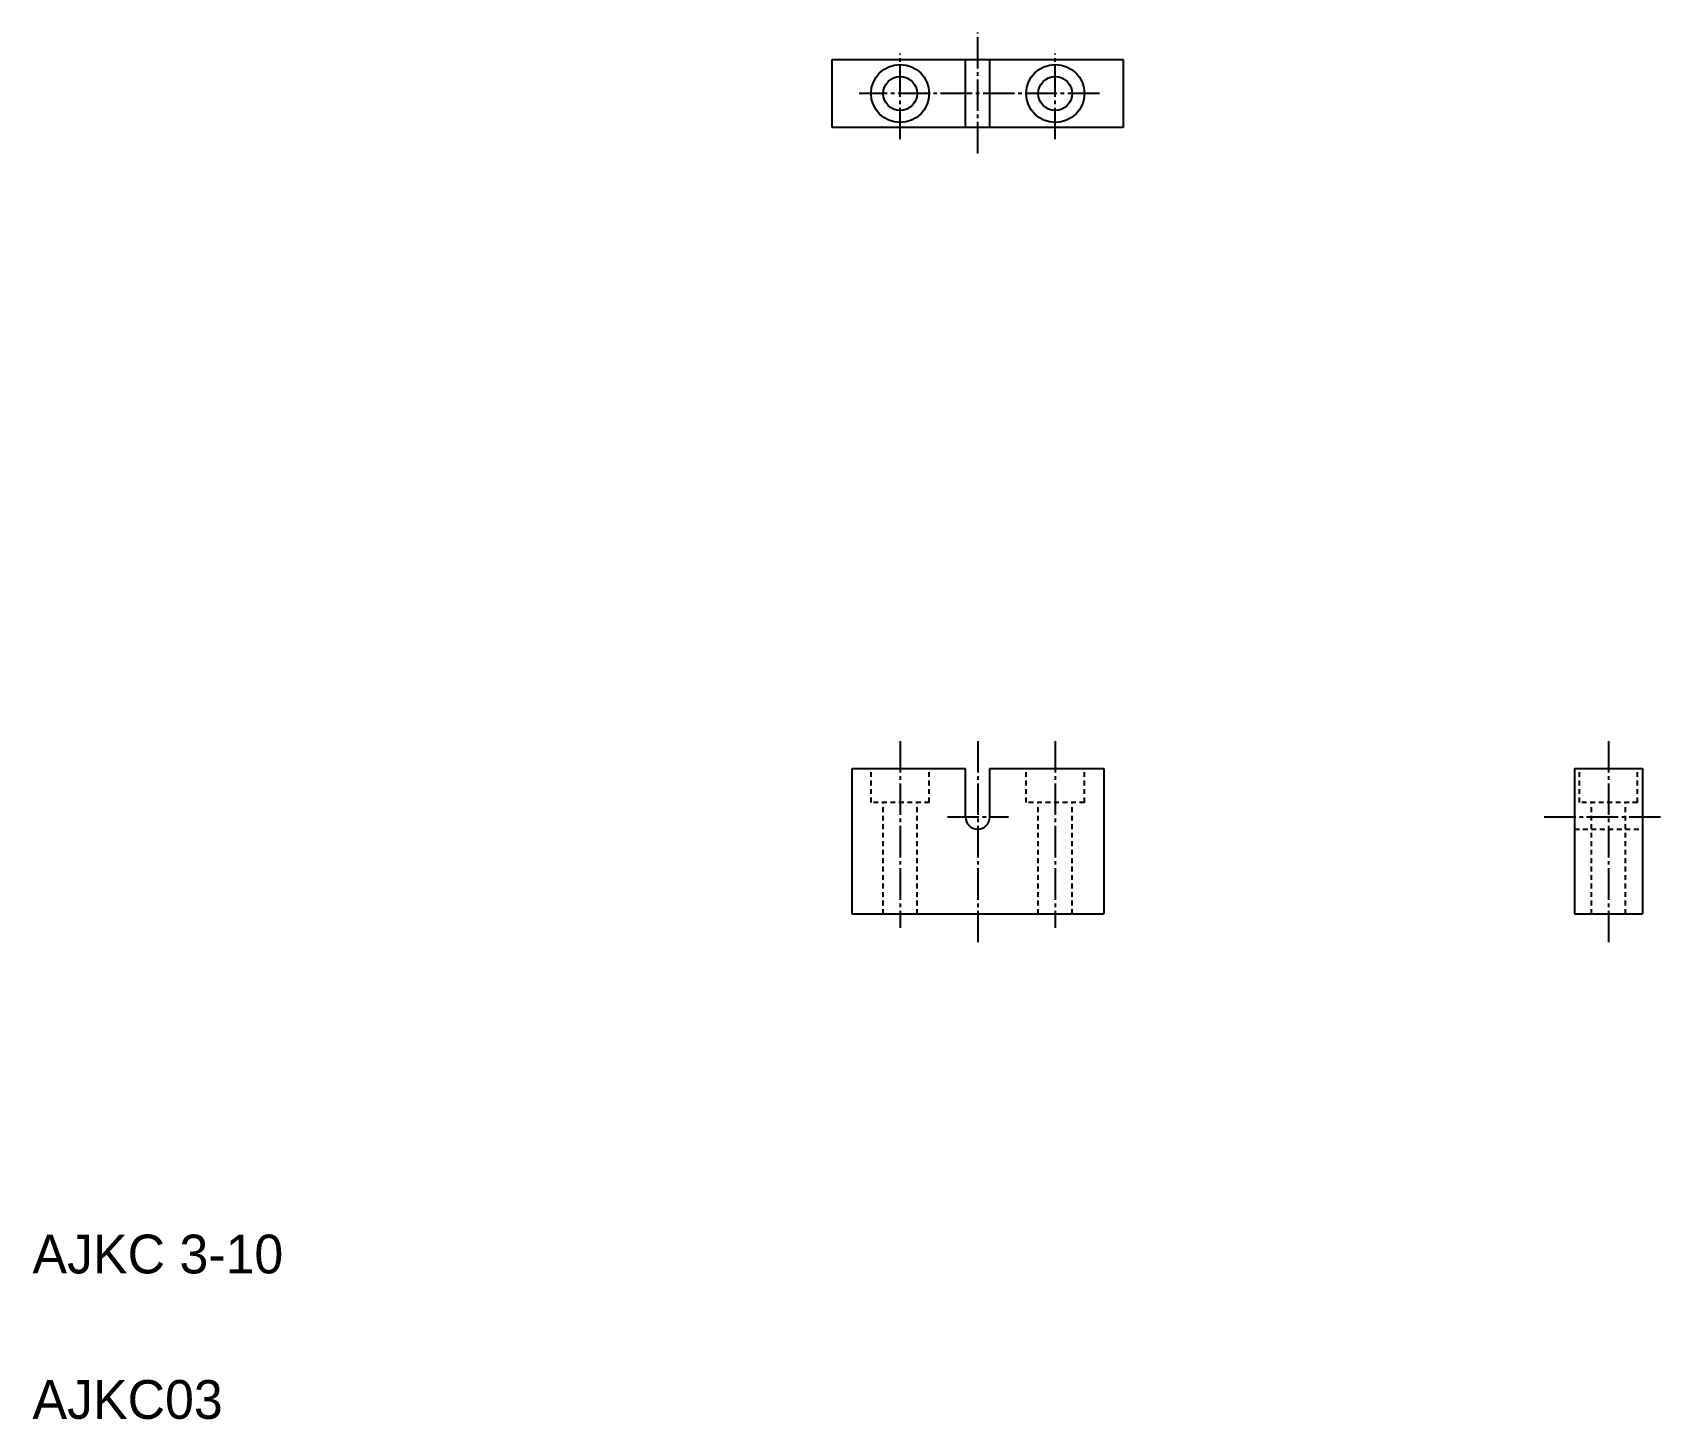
# Model space of a CAD drawing. Extents: x 10 to 178, y 10 to 153.
import ezdxf

# ---------------------------------------------------------------- set-up
doc = ezdxf.new("R2010")
doc.units = 0
doc.header["$LTSCALE"] = 0.25
doc.linetypes.add('CENTER', pattern=[17.5, 13, -1.5, 1.5, -1.5])
doc.linetypes.add('DASHED', pattern=[3.5, 2, -1.5])
doc.layers.get('0').update_dxf_attribs({"linetype": 'CONTINUOUS'})
doc.layers.add('CENTER', color=1, linetype='CENTER')

msp = doc.modelspace()

# ---------------------------------------------------------------- linework, layer by layer
at = {"color": 7, "linetype": 'CONTINUOUS'}
for p, q in [((92.5, 150.2), (122.5, 150.2)), ((92.5, 143.2), (92.5, 150.2)), ((106.25, 143.2), (106.25, 150.2)), ((108.75, 143.2), (108.75, 150.2)), ((122.5, 150.2), (122.5, 143.2)), ((122.5, 143.2), (92.5, 143.2)), ((94.5, 77.08), (106.25, 77.08)), ((94.5, 77.08), (94.5, 62.08)), ((106.25, 72.08), (106.25, 77.08)), ((108.75, 72.08), (108.75, 77.08)), ((108.75, 77.08), (120.5, 77.08)), ((120.5, 77.08), (120.5, 62.08)), ((169.06, 77.08), (169.06, 62.08)), ((169.06, 77.08), (176.06, 77.08)), ((176.06, 77.08), (176.06, 62.08)), ((94.5, 62.08), (120.5, 62.08)), ((169.06, 62.08), (176.06, 62.08))]:
    msp.add_line(p, q, dxfattribs=at)
for p, q in [((107.5, 143.2), (107.5, 143.2)), ((115, 143.2), (115, 143.2))]:
    msp.add_line(p, q)
at = {"color": 3, "linetype": 'DASHED'}
for p, q in [((96.5, 73.58), (96.5, 77.08)), ((102.5, 73.58), (102.5, 77.08)), ((112.5, 73.58), (112.5, 77.08)), ((118.5, 73.58), (118.5, 77.08)), ((169.56, 73.58), (169.56, 77.08)), ((175.56, 73.58), (175.56, 77.08)), ((102.5, 73.58), (96.5, 73.58)), ((97.75, 62.08), (97.75, 73.58)), ((101.25, 62.08), (101.25, 73.58)), ((118.5, 73.58), (112.5, 73.58)), ((113.75, 62.08), (113.75, 73.58)), ((117.25, 62.08), (117.25, 73.58)), ((175.56, 73.58), (169.56, 73.58)), ((170.81, 62.08), (170.81, 73.58)), ((174.31, 62.08), (174.31, 73.58)), ((169.06, 70.83), (176.06, 70.83))]:
    msp.add_line(p, q, dxfattribs=at)
at = {"color": 7, "linetype": 'CONTINUOUS'}
for centre, radius in [((99.5, 146.7), 3), ((115.5, 146.7), 3), ((99.5, 146.7), 1.75), ((115.5, 146.7), 1.75)]:
    msp.add_circle(centre, radius, dxfattribs=at)
msp.add_arc((107.5, 72.08), 1.25, 180, 0, dxfattribs=at)
at = {"layer": 'CENTER', "color": 1, "linetype": 'CENTER'}
for p, q in [((107.5, 140.52), (107.5, 152.98)), ((99.5, 141.98), (99.5, 150.81)), ((115.5, 141.98), (115.5, 150.81)), ((120.05, 146.7), (95.29, 146.7)), ((99.5, 79.91), (99.5, 60.64)), ((107.5, 79.91), (107.5, 58.96)), ((115.5, 79.91), (115.5, 60.64)), ((172.56, 79.91), (172.56, 58.96)), ((104.37, 72.08), (110.68, 72.08)), ((165.94, 72.08), (178.13, 72.08))]:
    msp.add_line(p, q, dxfattribs=at)

# ---------------------------------------------------------------- texts
for s, p in [('AJKC 3-10', (10, 25)), ('AJKC03', (10, 10))]:
    msp.add_text(s, height=4).set_placement(p)

doc.saveas('drawing.dxf')
